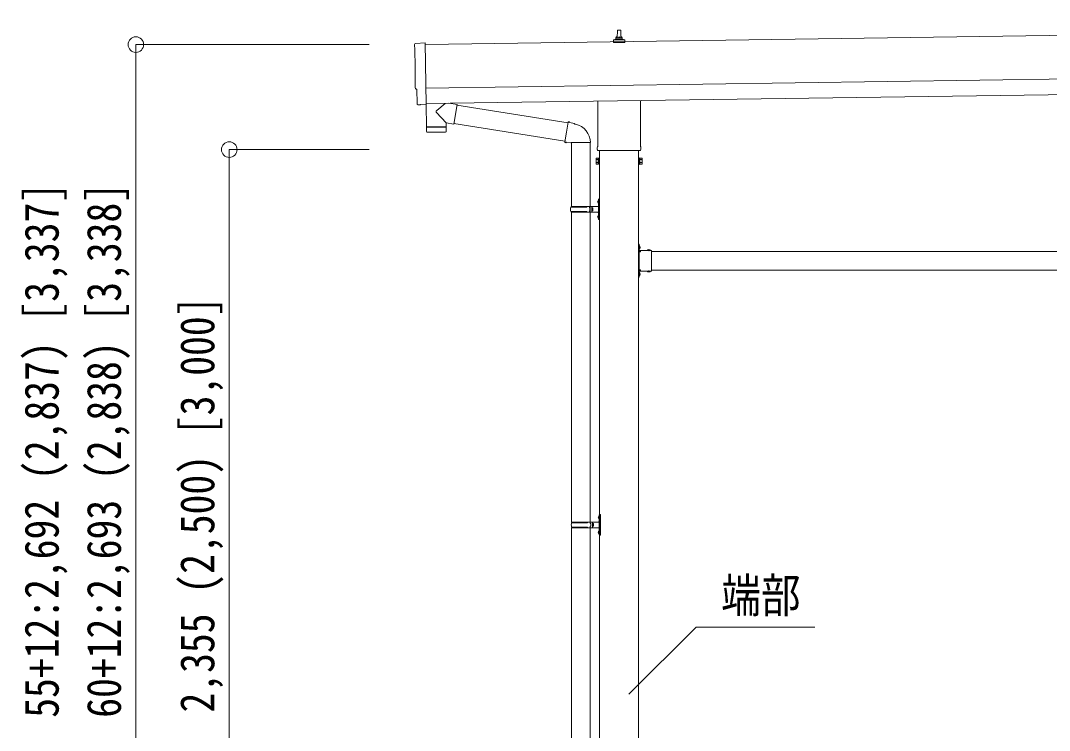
# Model space of a CAD drawing. Units: millimetres, scale not verified. Extents: x -88263 to 14131, y -29850 to 9646.
# Drawn here: x 1052 to 4358, y 3507 to 5787 of the extents above; entities that cross this region are included whole.
import ezdxf
from ezdxf.enums import TextEntityAlignment as Align

# ---------------------------------------------------------------- set-up
doc = ezdxf.new("R2010")
doc.units = ezdxf.units.MM
doc.header["$LTSCALE"] = 50
doc.header["$PDMODE"] = 32
doc.header["$PDSIZE"] = 50
doc.linetypes.add('USER8', pattern=[4, 3, -1])
for name, color, linetype, lineweight in [('0-2_建具', 4, 'Continuous', 9), ('0-6_手摺', 5, 'Continuous', 5), ('0-7_ハッチ', 6, 'Continuous', 9), ('0-9_敷地', 7, 'Continuous', 9)]:
    doc.layers.add(name, color=color, linetype=linetype, lineweight=lineweight)
doc.styles.add('ＭＳ ゴシック', font='')
doc.styles.get('ＭＳ ゴシック').set_extended_font_data('MS Gothic')

msp = doc.modelspace()

# ---------------------------------------------------------------- linework, layer by layer
at = {"layer": '0-2_建具'}
for p, q in [((7717.26, 5786.56), (2352.58, 5709.92)), ((2969.03, 5731.66), (2969.76, 5755.18)), ((2970.76, 5756.16), (2979.31, 5756.16)), ((2980.31, 5755.18), (2981.03, 5731.66)), ((2956.78, 5716.16), (2956.78, 5723.87)), ((2957.17, 5724.66), (2992.9, 5724.66)), ((2957.55, 5724.84), (2964.27, 5726.47)), ((2964.65, 5726.66), (2985.42, 5726.66)), ((2965.03, 5727.44), (2965.03, 5731.66)), ((2966.03, 5731.66), (2984.03, 5731.66)), ((2985.03, 5727.44), (2985.03, 5731.66)), ((2992.52, 5724.84), (2985.8, 5726.47)), ((2993.28, 5716.16), (2993.28, 5723.87)), ((2320.96, 5712.9), (2352.51, 5715.01)), ((2352.51, 5715.01), (2355.33, 5517.17)), ((2993.28, 5716.16), (2956.78, 5716.16)), ((2354.58, 5569.93), (7719.26, 5646.57)), ((2355.29, 5519.94), (7719.98, 5596.58)), ((2325.24, 5566.13), (2324.64, 5566.12)), ((2325.91, 5519.1), (2325.24, 5566.13)), ((2906.73, 5382.17), (2906.73, 5527.82)), ((3043.33, 5529.77), (3043.33, 5382.17)), ((2335.72, 5515.89), (2328.79, 5516.15)), ((2336.46, 5516.17), (2337.11, 5516.81)), ((2337.11, 5516.81), (2355.35, 5516.17)), ((2355.33, 5517.17), (2355.35, 5516.17)), ((2905.03, 5373.4), (2905.03, 5378.9)), ((3042.97, 5369.9), (2907.1, 5369.9)), ((2912.53, 5369.9), (2912.53, 2517.4)), ((3037.53, 2517.4), (3037.53, 5369.9)), ((3045.03, 5378.9), (3045.03, 5373.4)), ((2901.03, 5343.9), (2901.79, 5345.21)), ((2901.03, 5343.9), (2901.03, 5326.9)), ((2901.03, 5326.9), (2901.79, 5325.58)), ((2908.03, 5345.21), (2901.79, 5345.21)), ((2908.03, 5340.3), (2901.79, 5340.3)), ((2908.03, 5330.49), (2901.79, 5330.49)), ((2908.03, 5325.58), (2901.79, 5325.58)), ((2908.03, 5325.58), (2908.03, 5345.21)), ((2908.03, 5344.6), (2910.53, 5344.6)), ((2908.03, 5326.2), (2908.03, 5344.6)), ((2910.53, 5326.2), (2908.03, 5326.2)), ((2910.53, 5345.9), (2912.53, 5345.9)), ((2910.53, 5324.9), (2910.53, 5345.9)), ((2912.53, 5324.9), (2910.53, 5324.9)), ((2912.53, 5345.9), (2912.53, 5324.9)), ((3037.53, 5345.9), (3037.53, 5324.9)), ((3039.53, 5345.9), (3037.53, 5345.9)), ((3037.53, 5324.9), (3039.53, 5324.9)), ((3039.53, 5324.9), (3039.53, 5345.9)), ((3042.03, 5344.6), (3039.53, 5344.6)), ((3039.53, 5326.2), (3042.03, 5326.2)), ((3042.03, 5345.21), (3048.27, 5345.21)), ((3042.03, 5325.58), (3042.03, 5345.21)), ((3042.03, 5326.2), (3042.03, 5344.6)), ((3042.03, 5340.3), (3048.27, 5340.3)), ((3042.03, 5330.49), (3048.27, 5330.49)), ((3042.03, 5325.58), (3048.27, 5325.58)), ((3049.03, 5343.9), (3048.27, 5345.21)), ((3049.03, 5326.9), (3048.27, 5325.58)), ((3049.03, 5343.9), (3049.03, 5326.9)), ((3037.53, 5068.4), (3037.53, 5048.4)), ((3039.53, 5068.4), (3037.53, 5068.4)), ((3037.53, 5061.4), (3039.53, 5061.4)), ((3039.53, 5068.4), (3039.53, 5048.4)), ((3039.53, 5064.3), (3039.53, 5052.5)), ((3040.04, 5064.3), (3039.53, 5064.3)), ((3040.04, 5064.3), (3040.04, 5052.5)), ((3037.53, 5055.4), (3039.53, 5055.4)), ((3038.03, 5045.4), (3038.03, 4985.4)), ((3043.53, 5045.4), (3038.03, 5045.4)), ((3040.04, 5052.5), (3039.53, 5052.5)), ((3079.53, 5048.4), (3039.53, 5048.4)), ((3043.53, 5046.4), (3039.53, 5046.4)), ((3039.53, 5044.4), (3043.53, 5044.4)), ((3039.53, 5044.4), (3039.53, 4986.4)), ((3043.53, 5044.4), (3043.53, 5046.4)), ((3064.63, 5048.9), (3064.63, 5048.4)), ((3076.43, 5048.9), (3064.63, 5048.9)), ((3076.43, 5048.4), (3064.63, 5048.4)), ((3076.43, 5048.9), (3076.43, 5048.4)), ((3079.53, 5048.4), (3079.53, 4982.4)), ((3079.53, 5045.4), (4670.53, 5045.4)), ((3037.53, 4982.4), (3037.53, 4962.4)), ((3037.53, 4975.4), (3039.53, 4975.4)), ((3037.53, 4969.4), (3039.53, 4969.4)), ((3039.53, 4962.4), (3037.53, 4962.4)), ((3043.53, 4985.4), (3038.03, 4985.4)), ((3039.53, 4986.4), (3043.53, 4986.4)), ((3039.53, 4984.4), (3043.53, 4984.4)), ((3079.53, 4982.4), (3039.53, 4982.4)), ((3039.53, 4982.4), (3039.53, 4962.4)), ((3039.53, 4978.3), (3039.53, 4966.5)), ((3040.04, 4978.3), (3039.53, 4978.3)), ((3040.04, 4966.5), (3039.53, 4966.5)), ((3040.04, 4978.3), (3040.04, 4966.5)), ((3043.53, 4986.4), (3043.53, 4984.4)), ((3076.43, 4982.4), (3064.63, 4982.4)), ((3064.63, 4981.89), (3064.63, 4982.4)), ((3076.43, 4981.89), (3064.63, 4981.89)), ((3076.43, 4981.89), (3076.43, 4982.4)), ((3079.53, 4985.4), (4670.53, 4985.4))]:
    msp.add_line(p, q, dxfattribs=at)
at = {"layer": '0-2_建具', "linetype": 'USER8'}
for p, q in [((3039.37, 5059.54), (3038.76, 5058.4)), ((3039.37, 5057.25), (3038.76, 5058.4)), ((3042.14, 5060.9), (3039.37, 5059.54)), ((3042.14, 5055.9), (3039.37, 5057.25)), ((3068.03, 5051.01), (3069.39, 5048.23)), ((3069.39, 5048.23), (3070.53, 5047.62)), ((3071.68, 5048.23), (3070.53, 5047.62)), ((3073.03, 5051.01), (3071.68, 5048.23)), ((3039.37, 4973.54), (3038.76, 4972.4)), ((3039.37, 4971.25), (3038.76, 4972.4)), ((3042.14, 4974.9), (3039.37, 4973.54)), ((3042.14, 4969.9), (3039.37, 4971.25)), ((3068.03, 4979.78), (3069.39, 4982.56)), ((3069.39, 4982.56), (3070.53, 4983.17)), ((3071.68, 4982.56), (3070.53, 4983.17)), ((3073.03, 4979.78), (3071.68, 4982.56))]:
    msp.add_line(p, q, dxfattribs=at)
at = {"layer": '0-2_建具'}
for centre, radius, start, end in [((2970.76, 5755.16), 1, 90, 178.60509), ((2979.31, 5755.16), 1, 1.39491, 90), ((2957.78, 5723.87), 1, 103.62699, 180), ((2964.03, 5727.44), 1, 283.62699, 0), ((2969.12, 5731.02), 4.13, 90, 171.17633), ((2966.03, 5730.66), 1, 90, 180), ((2978.37, 5731.66), 4.83, 133.60282, 180), ((2971.7, 5731.66), 4.83, 0, 46.39718), ((2980.95, 5731.02), 4.13, 8.82367, 90), ((2984.03, 5730.66), 1, 0, 90), ((2986.03, 5727.44), 1, 180, 256.37301), ((2992.28, 5723.87), 1, 0, 76.37301), ((2909.03, 5378.9), 4, 125.09963, 180), ((2909.03, 5373.4), 4, 180, 194.47751), ((2909.03, 5373.4), 4, 194.47751, 241.04498), ((3041.03, 5373.4), 4, 298.95502, 345.52249), ((3041.03, 5378.9), 4, 0, 54.90037), ((3041.03, 5373.4), 4, 345.52249, 360), ((2917.27, 5335.4), 16.24, 162.41205, 197.58795), ((2905.38, 5342.76), 4.34, 145.61575, 214.38425), ((2905.38, 5328.03), 4.34, 145.61575, 214.38425), ((3032.79, 5335.4), 16.24, 342.41205, 17.58795), ((3044.69, 5342.76), 4.34, 325.61575, 34.38425), ((3044.69, 5328.03), 4.34, 325.61575, 34.38425), ((3034.3, 5058.4), 8.23, 314.2189, 45.7811), ((3039.53, 5048.4), 2, 180, 270), ((3070.53, 5043.16), 8.23, 44.2189, 135.7811), ((3039.53, 4982.4), 2, 90, 180), ((3034.3, 4972.4), 8.23, 314.2189, 45.7811), ((3070.53, 4987.63), 8.23, 224.2189, 315.7811)]:
    msp.add_arc(centre, radius, start, end, dxfattribs=at)
for centre, major_axis, ratio, start_param, end_param in [((2321.16, 5709.91), (-3, -0.04), 0.99863, 4.7647489, 6.2979817), ((-2443.21, 5571.41), (4762.89, 68.04), 0.99863, 6.2686928, 6.2979817), ((2324.58, 5570.52), (-4.41, -0.06), 0.99863, 6.2686928, 7.8539816), ((2328.92, 5519.15), (-2.15, -2.1), 0.9974, 5.5252311, 7.0411395), ((2335.76, 5516.89), (-0.717, -0.7), 0.9974, 0.7579542, 1.5707963)]:
    msp.add_ellipse(centre, major_axis=major_axis, ratio=ratio, start_param=start_param, end_param=end_param, dxfattribs=at)
at = {"layer": '0-6_手摺', "color": 6, "lineweight": 9}
for p, q in [((1422.57, 5709.47), (2172.57, 5709.47)), ((1422.57, 5709.47), (1422.57, 3017.4)), ((1722.57, 5372.4), (1722.57, 3017.4)), ((1722.57, 5372.4), (2172.57, 5372.4))]:
    msp.add_line(p, q, dxfattribs=at)
at = {"layer": '0-6_手摺', "color": 6}
for p in [(1422.57, 5709.47), (1722.57, 5372.4)]:
    msp.add_point(p, dxfattribs=at)
at = {"layer": '0-7_ハッチ'}
for p, q in [((3222.67, 3839.47), (3006.66, 3623.46)), ((3603.98, 3839.47), (3222.67, 3839.47))]:
    msp.add_line(p, q, dxfattribs=at)
at = {"layer": '0-9_敷地'}
for p, q in [((2416.74, 5520.82), (2389.09, 5498.3)), ((2454.36, 5516.81), (2428.52, 5520.98)), ((2354.95, 5516.18), (2355.96, 5444.94)), ((2419.79, 5457.87), (2388.92, 5490.97)), ((2454.36, 5516.81), (2444.2, 5453.92)), ((2454.07, 5514.98), (2811.16, 5458.08)), ((2419.79, 5457.87), (2419.96, 5445.85)), ((2419.79, 5457.87), (2444.2, 5453.92)), ((2444.49, 5455.75), (2800.74, 5398.98)), ((2811.48, 5459.9), (2805.95, 5428.53)), ((2811.48, 5459.9), (2816.6, 5458.9)), ((2816.19, 5461.25), (2816.6, 5458.9)), ((2816.6, 5458.9), (2831.12, 5456.08)), ((2831.12, 5456.08), (2832.8, 5454.45)), ((2832.8, 5454.45), (2834.92, 5454)), ((2355.96, 5444.94), (2419.96, 5445.85)), ((2419.97, 5444.85), (2355.98, 5443.94)), ((2355.98, 5443.94), (2356.39, 5430.89)), ((2416.97, 5428.81), (2359.44, 5427.99)), ((2360.46, 5445), (2360.5, 5444)), ((2415.46, 5445.79), (2415.46, 5444.79)), ((2419.93, 5431.8), (2419.97, 5444.85)), ((2800.42, 5397.16), (2805.95, 5428.53)), ((2800.42, 5397.16), (2805.57, 5396.35)), ((2800.42, 5397.16), (2800.82, 5394.91)), ((2800.82, 5394.91), (2804.38, 5394.28)), ((2804.38, 5394.28), (2805.57, 5396.35)), ((2805.57, 5396.35), (2820.18, 5394.04)), ((2820.18, 5394.04), (2822.38, 5395.02)), ((2882.68, 5394.62), (2821.5, 5394.62)), ((2822.53, 5394.62), (2822.53, 5189.39)), ((2882.53, 5394.62), (2882.53, 5037.91)), ((2906.23, 5206.53), (2908.28, 5205.54)), ((2906.23, 5202.24), (2908.28, 5203.24)), ((2907.5, 5208.54), (2907.5, 5200.24)), ((2907.5, 5208.54), (2908.13, 5208.54)), ((2907.5, 5200.24), (2908.13, 5200.24)), ((2908.13, 5208.54), (2908.53, 5208.14)), ((2908.13, 5208.54), (2908.13, 5200.24)), ((2908.13, 5200.24), (2908.53, 5200.64)), ((2908.28, 5205.54), (2908.89, 5204.39)), ((2908.28, 5203.24), (2908.89, 5204.39)), ((2908.53, 5212.39), (2911.53, 5213.89)), ((2908.53, 5212.39), (2908.53, 5180.39)), ((2908.53, 5208.14), (2908.53, 5200.64)), ((2911.53, 5213.89), (2912.53, 5213.89)), ((2911.53, 5213.89), (2911.53, 5180.39)), ((2912.53, 5213.89), (2912.53, 5180.39)), ((2819.53, 5187.39), (2869.87, 5187.39)), ((2819.53, 5173.39), (2869.87, 5173.39)), ((2820.53, 5189.39), (2820.53, 5187.39)), ((2820.53, 5189.39), (2906.53, 5189.39)), ((2820.53, 5171.39), (2820.53, 5173.39)), ((2820.53, 5171.39), (2906.53, 5171.39)), ((2822.53, 5171.39), (2822.53, 4176.4)), ((2879.53, 5189.39), (2879.53, 5184.89)), ((2879.53, 5171.39), (2879.53, 5175.89)), ((2882.53, 5171.39), (2882.53, 4176.4)), ((2887.53, 5189.39), (2887.53, 5180.39)), ((2887.53, 5171.39), (2887.53, 5180.39)), ((2906.23, 5158.53), (2908.28, 5157.54)), ((2907.5, 5160.54), (2907.5, 5152.24)), ((2907.5, 5160.54), (2908.13, 5160.54)), ((2908.13, 5160.54), (2908.53, 5160.14)), ((2908.13, 5160.54), (2908.13, 5152.24)), ((2908.28, 5157.54), (2908.89, 5156.39)), ((2908.53, 5148.39), (2908.53, 5180.39)), ((2908.53, 5160.14), (2908.53, 5152.64)), ((2911.53, 5146.89), (2911.53, 5180.39)), ((2912.53, 5146.89), (2912.53, 5180.39)), ((2906.23, 5154.24), (2908.28, 5155.24)), ((2907.5, 5152.24), (2908.13, 5152.24)), ((2908.13, 5152.24), (2908.53, 5152.64)), ((2908.28, 5155.24), (2908.89, 5156.39)), ((2911.03, 4199.4), (2914.03, 4200.9)), ((2911.03, 4199.4), (2911.03, 4167.4)), ((2914.03, 4200.9), (2915.03, 4200.9)), ((2914.03, 4200.9), (2914.03, 4167.4)), ((2915.03, 4200.9), (2915.03, 4167.4)), ((2822.03, 4174.4), (2872.37, 4174.4)), ((2823.03, 4176.4), (2823.03, 4174.4)), ((2823.03, 4176.4), (2909.03, 4176.4)), ((2882.03, 4176.4), (2882.03, 4171.9)), ((2890.03, 4176.4), (2890.03, 4167.4)), ((2890.03, 4158.4), (2890.03, 4167.4)), ((2908.73, 4193.54), (2910.78, 4192.55)), ((2908.73, 4189.25), (2910.78, 4190.25)), ((2910, 4195.55), (2910, 4187.25)), ((2910, 4195.55), (2910.63, 4195.55)), ((2910, 4187.25), (2910.63, 4187.25)), ((2910.63, 4195.55), (2911.03, 4195.15)), ((2910.63, 4195.55), (2910.63, 4187.25)), ((2910.63, 4187.25), (2911.03, 4187.65)), ((2910.78, 4192.55), (2911.39, 4191.4)), ((2910.78, 4190.25), (2911.39, 4191.4)), ((2911.03, 4195.15), (2911.03, 4187.65)), ((2911.03, 4135.4), (2911.03, 4167.4)), ((2914.03, 4133.9), (2914.03, 4167.4)), ((2915.03, 4133.9), (2915.03, 4167.4)), ((2822.03, 4160.4), (2872.37, 4160.4)), ((2822.53, 4158.4), (2822.53, 3226.4)), ((2823.03, 4158.4), (2823.03, 4160.4)), ((2823.03, 4158.4), (2909.03, 4158.4)), ((2882.03, 4158.4), (2882.03, 4162.9)), ((2882.53, 4158.4), (2882.53, 3226.4)), ((2908.73, 4145.54), (2910.78, 4144.55)), ((2908.73, 4141.25), (2910.78, 4142.25)), ((2910, 4147.55), (2910, 4139.25)), ((2910, 4147.55), (2910.63, 4147.55)), ((2910, 4139.25), (2910.63, 4139.25)), ((2910.63, 4147.55), (2911.03, 4147.15)), ((2910.63, 4147.55), (2910.63, 4139.25)), ((2910.63, 4139.25), (2911.03, 4139.65)), ((2910.78, 4144.55), (2911.39, 4143.4)), ((2910.78, 4142.25), (2911.39, 4143.4)), ((2911.03, 4147.15), (2911.03, 4139.65))]:
    msp.add_line(p, q, dxfattribs=at)
for points in [[(2811.48, 5459.9), (2812.63, 5461.88), (2816.19, 5461.25)], [(2879.53, 5184.89), (2881.53, 5184.89), (2881.53, 5180.39)], [(2879.53, 5175.89), (2881.53, 5175.89), (2881.53, 5180.39)], [(2887.53, 5184.89), (2890.53, 5184.89), (2890.53, 5180.39)], [(2887.53, 5175.89), (2890.53, 5175.89), (2890.53, 5180.39)], [(2908.53, 5148.39), (2911.53, 5146.89), (2912.53, 5146.89)], [(2882.03, 4171.9), (2884.03, 4171.9), (2884.03, 4167.4)], [(2882.03, 4162.9), (2884.03, 4162.9), (2884.03, 4167.4)], [(2890.03, 4171.9), (2893.03, 4171.9), (2893.03, 4167.4)], [(2890.03, 4162.9), (2893.03, 4162.9), (2893.03, 4167.4)], [(2911.03, 4135.4), (2914.03, 4133.9), (2915.03, 4133.9)]]:
    msp.add_lwpolyline(points, dxfattribs=at)
for centre, radius, start, end in [((2392.4, 5494.56), 5, 131.47396, 225.79244), ((2822.38, 5395.02), 60.3, 359.62495, 78), ((2359.39, 5430.99), 3, 181.81845, 270.86677), ((2416.93, 5431.81), 3, 270.81845, 359.81845), ((2911.83, 5204.39), 6, 136.21765, 223.78235), ((2906.53, 5191.39), 2, 270, 359.99998), ((2868.28, 5180.39), 49.25, 171.82876, 180.00002), ((2868.28, 5180.39), 49.25, 180.00002, 188.17127), ((2869.87, 5189.39), 2, 270, 359.99998), ((2869.87, 5171.39), 2, 0.00005, 90.00004), ((2911.83, 5156.39), 6, 136.21765, 223.78235), ((2906.53, 5169.39), 2, 0.00005, 90.00004), ((2870.78, 4167.4), 49.25, 171.82876, 180.00002), ((2870.78, 4167.4), 49.25, 180.00002, 188.17127), ((2872.37, 4176.4), 2, 270, 359.99998), ((2914.33, 4191.4), 6, 136.21765, 223.78235), ((2909.03, 4178.4), 2, 270, 359.99998), ((2872.37, 4158.4), 2, 0.00005, 90.00004), ((2914.33, 4143.4), 6, 136.21765, 223.78235), ((2909.03, 4156.4), 2, 0.00005, 90.00004)]:
    msp.add_arc(centre, radius, start, end, dxfattribs=at)

# ---------------------------------------------------------------- texts
at = {"layer": '0-6_手摺', "color": 7, "style": 'ＭＳ ゴシック', "width": 0.85}
for s, p in [('55+12:2,692 (2,837) [3,337]', (1207.57, 3548.08)), ('60+12:2,693 (2,838) [3,338]', (1407.57, 3548.08)), ('2,355 (2,500) [3,000]', (1707.57, 3564.9))]:
    msp.add_text(s, height=110, rotation=90, dxfattribs=at).set_placement(p, align=Align.BOTTOM_LEFT)
at = {"layer": '0-7_ハッチ', "color": 7, "style": 'ＭＳ ゴシック', "width": 0.85}
msp.add_text('端部', height=110, dxfattribs=at).set_placement((3302.93, 3853.16), align=Align.BOTTOM_LEFT)

doc.saveas('drawing.dxf')
